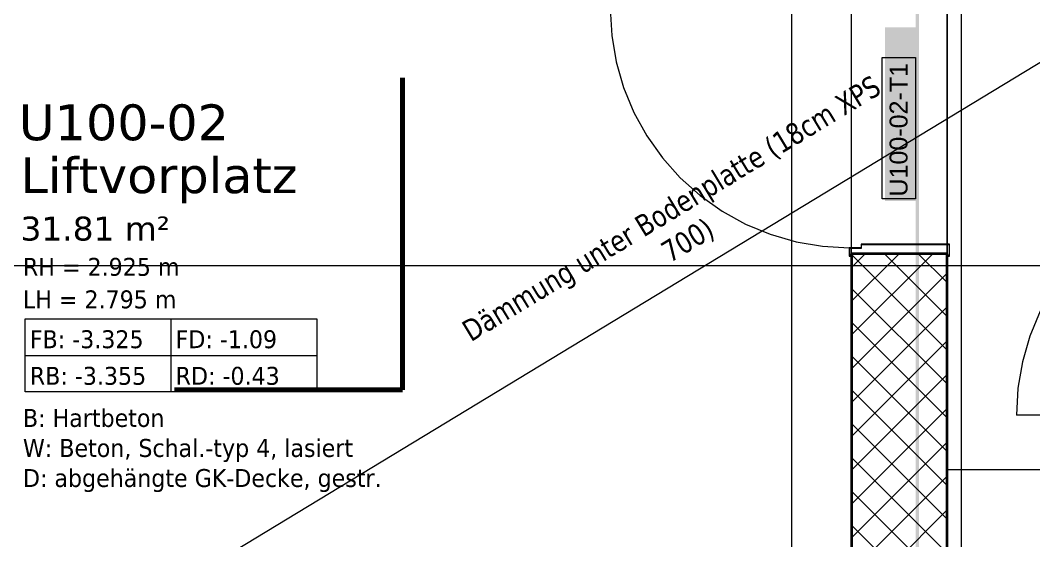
# Model space of a CAD drawing. Extents: x -1132 to 613, y -233 to 616.
# Drawn here: x -616 to -531.2, y 6 to 49.5 of the extents above; entities that cross this region are included whole.
import ezdxf
from ezdxf.lldxf.tags import DXFTag

# ---------------------------------------------------------------- set-up
doc = ezdxf.new("R2010")
doc.units = 0
doc.layers.get('0').update_dxf_attribs({"lineweight": 13})
for name, color, linetype, lineweight in [('A-____-NOTE-TEXT', 7, 'Continuous', 9), ('A-AREA-____-IDEN', 7, 'Continuous', 5), ('A-DETL-GENF-HDLN', 7, '_Verdeckte Linien_', 9), ('A-DOOR-____-IDEN', 7, 'Continuous', 5), ('A-DOOR-____-OTLN', 7, 'Continuous', 9), ('A-DOOR-FRAM-MCUT', 7, 'Continuous', 9), ('A-DOOR-OPNG-OTLN', 7, 'Continuous', 9), ('A-FLOR-____-OTLN', 7, 'Continuous', 9), ('A-FLOR-____-OVHD', 7, 'Strichpunkt - Fein', 9), ('A-WALL-____-MCUT', 7, 'Continuous', 35), ('A-WALL-____-PATT', 7, 'Continuous', 35), ('S-GRID-____-OTLN', 7, 'Continuous', 5)]:
    doc.layers.add(name, color=color, linetype=linetype, lineweight=lineweight)
doc.layers.add('EL01_WAN_Leitung_Potentialausgleich', color=1, linetype='fein_strichliert', lineweight=13, true_color=0xff0000)
doc.layers.add('G-____-____-SYMB', color=7, linetype='Strichpunkt - Weit', lineweight=5, true_color=0x008080)
doc.styles.get("Standard").update_dxf_attribs({"font": 'arial.ttf'})
tags = doc.linetypes.add('_Rasterlinie_', pattern=[0.375, 0.2, -0.05, 0.075, -0.05]).pattern_tags.tags
tags[10:11] = [DXFTag(74, 4), DXFTag(75, 0), DXFTag(340, '0'), DXFTag(46, 1.0), DXFTag(50, 0.0), DXFTag(44, 0.0), DXFTag(45, 0.0)]
tags[8:9] = [DXFTag(74, 4), DXFTag(75, 0), DXFTag(340, '0'), DXFTag(46, 1.0), DXFTag(50, 0.0), DXFTag(44, 0.0), DXFTag(45, 0.0)]
tags[6:7] = [DXFTag(74, 4), DXFTag(75, 0), DXFTag(340, '0'), DXFTag(46, 1.0), DXFTag(50, 0.0), DXFTag(44, 0.0), DXFTag(45, 0.0)]
tags[4:5] = [DXFTag(74, 4), DXFTag(75, 0), DXFTag(340, '0'), DXFTag(46, 1.0), DXFTag(50, 0.0), DXFTag(44, 0.0), DXFTag(45, 0.0)]
tags = doc.linetypes.add('_Schnittlinie_', pattern=[0.3, 0.15, -0.05, 0.05, -0.05]).pattern_tags.tags
tags[10:11] = [DXFTag(74, 4), DXFTag(75, 0), DXFTag(340, '0'), DXFTag(46, 1.0), DXFTag(50, 0.0), DXFTag(44, 0.0), DXFTag(45, 0.0)]
tags[8:9] = [DXFTag(74, 4), DXFTag(75, 0), DXFTag(340, '0'), DXFTag(46, 1.0), DXFTag(50, 0.0), DXFTag(44, 0.0), DXFTag(45, 0.0)]
tags[6:7] = [DXFTag(74, 4), DXFTag(75, 0), DXFTag(340, '0'), DXFTag(46, 1.0), DXFTag(50, 0.0), DXFTag(44, 0.0), DXFTag(45, 0.0)]
tags[4:5] = [DXFTag(74, 4), DXFTag(75, 0), DXFTag(340, '0'), DXFTag(46, 1.0), DXFTag(50, 0.0), DXFTag(44, 0.0), DXFTag(45, 0.0)]
tags = doc.linetypes.add('_Verdeckte Linien_', pattern=[0.15, 0.1, -0.05]).pattern_tags.tags
tags[6:7] = [DXFTag(74, 4), DXFTag(75, 0), DXFTag(340, '0'), DXFTag(46, 1.0), DXFTag(50, 0.0), DXFTag(44, 0.0), DXFTag(45, 0.0)]
tags[4:5] = [DXFTag(74, 4), DXFTag(75, 0), DXFTag(340, '0'), DXFTag(46, 1.0), DXFTag(50, 0.0), DXFTag(44, 0.0), DXFTag(45, 0.0)]
tags = doc.linetypes.add('fein_strichliert', pattern=[4, 1, -2, 1]).pattern_tags.tags
tags[8:9] = [DXFTag(74, 4), DXFTag(75, 0), DXFTag(340, '0'), DXFTag(46, 0.0), DXFTag(50, 0.0), DXFTag(44, 0.0), DXFTag(45, 0.0)]
tags[6:7] = [DXFTag(74, 4), DXFTag(75, 0), DXFTag(340, '0'), DXFTag(46, 0.0), DXFTag(50, 0.0), DXFTag(44, 0.0), DXFTag(45, 0.0)]
tags[4:5] = [DXFTag(74, 4), DXFTag(75, 0), DXFTag(340, '0'), DXFTag(46, 0.0), DXFTag(50, 0.0), DXFTag(44, 0.0), DXFTag(45, 0.0)]
tags = doc.linetypes.add('Grundrissdarstellung Sturz', pattern=[0.25, 0.15, -0.05, 0, -0.05]).pattern_tags.tags
tags[10:11] = [DXFTag(74, 4), DXFTag(75, 0), DXFTag(340, '0'), DXFTag(46, 1.0), DXFTag(50, 0.0), DXFTag(44, 0.0), DXFTag(45, 0.0)]
tags[8:9] = [DXFTag(74, 4), DXFTag(75, 0), DXFTag(340, '0'), DXFTag(46, 1.0), DXFTag(50, 0.0), DXFTag(44, 0.0), DXFTag(45, 0.0)]
tags[6:7] = [DXFTag(74, 4), DXFTag(75, 0), DXFTag(340, '0'), DXFTag(46, 1.0), DXFTag(50, 0.0), DXFTag(44, 0.0), DXFTag(45, 0.0)]
tags[4:5] = [DXFTag(74, 4), DXFTag(75, 0), DXFTag(340, '0'), DXFTag(46, 1.0), DXFTag(50, 0.0), DXFTag(44, 0.0), DXFTag(45, 0.0)]
tags = doc.linetypes.add('Strichpunkt - Fein', pattern=[0.2, 0.1, -0.05, 0, -0.05]).pattern_tags.tags
tags[10:11] = [DXFTag(74, 4), DXFTag(75, 0), DXFTag(340, '0'), DXFTag(46, 1.0), DXFTag(50, 0.0), DXFTag(44, 0.0), DXFTag(45, 0.0)]
tags[8:9] = [DXFTag(74, 4), DXFTag(75, 0), DXFTag(340, '0'), DXFTag(46, 1.0), DXFTag(50, 0.0), DXFTag(44, 0.0), DXFTag(45, 0.0)]
tags[6:7] = [DXFTag(74, 4), DXFTag(75, 0), DXFTag(340, '0'), DXFTag(46, 1.0), DXFTag(50, 0.0), DXFTag(44, 0.0), DXFTag(45, 0.0)]
tags[4:5] = [DXFTag(74, 4), DXFTag(75, 0), DXFTag(340, '0'), DXFTag(46, 1.0), DXFTag(50, 0.0), DXFTag(44, 0.0), DXFTag(45, 0.0)]
tags = doc.linetypes.add('Strichpunkt - Weit', pattern=[0.5, 0.2, -0.15, 0, -0.15]).pattern_tags.tags
tags[10:11] = [DXFTag(74, 4), DXFTag(75, 0), DXFTag(340, '0'), DXFTag(46, 1.0), DXFTag(50, 0.0), DXFTag(44, 0.0), DXFTag(45, 0.0)]
tags[8:9] = [DXFTag(74, 4), DXFTag(75, 0), DXFTag(340, '0'), DXFTag(46, 1.0), DXFTag(50, 0.0), DXFTag(44, 0.0), DXFTag(45, 0.0)]
tags[6:7] = [DXFTag(74, 4), DXFTag(75, 0), DXFTag(340, '0'), DXFTag(46, 1.0), DXFTag(50, 0.0), DXFTag(44, 0.0), DXFTag(45, 0.0)]
tags[4:5] = [DXFTag(74, 4), DXFTag(75, 0), DXFTag(340, '0'), DXFTag(46, 1.0), DXFTag(50, 0.0), DXFTag(44, 0.0), DXFTag(45, 0.0)]

# ---------------------------------------------------------------- blocks, each defined once
blk = doc.blocks.new('Referenz-A0UJ2EK7XE', base_point=(-1124.077, -162.872))
at = {"layer": 'A-AREA-____-IDEN', "color": 0, "linetype": 'Continuous', "ltscale": 0.13}
for p, q in [((-615.579, 24.531), (-591.179, 24.531)), ((-615.579, 18.409), (-615.579, 24.531)), ((-603.379, 24.531), (-603.379, 18.409)), ((-591.179, 24.531), (-591.179, 18.409)), ((-615.579, 21.47), (-591.179, 21.47)), ((-591.179, 18.409), (-615.579, 18.409))]:
    blk.add_line(p, q, dxfattribs=at)
at = {"layer": 'A-DETL-GENF-HDLN', "color": 0, "linetype": '_Verdeckte Linien_', "ltscale": 0.13}
blk.add_line((-373.806, 140.978), (-743.506, -83.022), dxfattribs=at)
at = {"layer": 'A-DOOR-____-IDEN', "color": 0, "linetype": 'Continuous', "ltscale": 0.13}
for p, q in [((-543.842, 34.557), (-543.842, 46.397)), ((-543.842, 46.397), (-541.062, 46.397)), ((-541.062, 46.397), (-541.062, 34.557)), ((-541.062, 34.557), (-543.842, 34.557))]:
    blk.add_line(p, q, dxfattribs=at)
at = {"layer": 'A-DOOR-____-IDEN', "color": 7, "linetype": 'Continuous', "ltscale": 0.13, "true_color": 0xffffff}
for points in [[(-543.599, 34.382), (-540.84, 34.382), (-543.599, 48.921)], [(-540.84, 34.382), (-543.599, 48.921), (-540.84, 48.921)]]:
    blk.add_solid(points, dxfattribs=at)
at = {"layer": 'A-DOOR-____-OTLN', "color": 0, "linetype": 'Grundrissdarstellung Sturz', "ltscale": 0.13}
for p, q in [((-546.406, 29.978), (-546.406, 50.978)), ((-538.406, 29.978), (-538.406, 50.978))]:
    blk.add_line(p, q, dxfattribs=at)
at = {"layer": 'A-DOOR-FRAM-MCUT', "color": 0, "linetype": 'Continuous', "ltscale": 0.13}
for p, q in [((-538.206, 30.778), (-545.606, 30.778)), ((-545.606, 30.778), (-545.606, 30.478)), ((-545.566, 30.438), (-545.566, 30.738)), ((-545.566, 30.738), (-538.246, 30.738)), ((-538.246, 30.738), (-538.246, 29.818)), ((-538.206, 29.778), (-538.206, 30.778)), ((-546.606, 30.478), (-546.606, 29.778)), ((-545.606, 30.478), (-546.606, 30.478)), ((-546.606, 29.778), (-546.406, 29.778)), ((-546.566, 29.818), (-546.566, 30.438)), ((-546.566, 30.438), (-545.566, 30.438)), ((-546.406, 29.818), (-546.566, 29.818)), ((-546.406, 29.778), (-546.406, 29.818)), ((-538.246, 29.818), (-538.406, 29.818)), ((-538.406, 29.818), (-538.406, 29.778)), ((-538.406, 29.778), (-538.206, 29.778))]:
    blk.add_line(p, q, dxfattribs=at)
at = {"layer": 'A-DOOR-OPNG-OTLN', "color": 0, "linetype": 'Continuous', "ltscale": 0.13}
for p, q in [((-566.606, 50.478), (-566.48, 48.239)), ((-566.48, 48.239), (-566.105, 46.028)), ((-566.105, 46.028), (-565.484, 43.873)), ((-565.484, 43.873), (-564.625, 41.801)), ((-564.625, 41.801), (-563.541, 39.838)), ((-563.541, 39.838), (-562.243, 38.008)), ((-562.243, 38.008), (-560.748, 36.336)), ((-560.748, 36.336), (-559.076, 34.842)), ((-559.076, 34.842), (-557.247, 33.544)), ((-557.247, 33.544), (-555.284, 32.459)), ((-555.284, 32.459), (-553.212, 31.601)), ((-553.212, 31.601), (-551.057, 30.98)), ((-551.057, 30.98), (-548.845, 30.604)), ((-548.845, 30.604), (-546.606, 30.478)), ((-530.625, 25.156), (-531.484, 23.084)), ((-531.484, 23.084), (-532.105, 20.929)), ((-532.105, 20.929), (-532.48, 18.718)), ((-532.48, 18.718), (-532.606, 16.478)), ((-512.606, 16.478), (-532.606, 16.478))]:
    blk.add_line(p, q, dxfattribs=at)
at = {"layer": 'A-FLOR-____-OTLN', "color": 0, "linetype": 'Continuous', "ltscale": 0.13}
for p, q in [((-546.406, 30.478), (-546.406, 50.478)), ((-538.406, 50.179), (-538.406, 30.777)), ((-538.406, 30.738), (-538.406, 29.978)), ((-546.406, 29.978), (-546.406, 30.438)), ((-538.406, 11.928), (-512.406, 11.928))]:
    blk.add_line(p, q, dxfattribs=at)
at = {"layer": 'A-FLOR-____-OVHD', "color": 0, "linetype": 'Strichpunkt - Fein', "ltscale": 0.13}
blk.add_line((-537.206, -153.122), (-537.206, 177.778), dxfattribs=at)
at = {"layer": 'A-WALL-____-MCUT', "color": 0, "linetype": 'Continuous', "ltscale": 0.35}
for p, q in [((-538.406, 29.978), (-546.406, 29.978)), ((-546.406, 29.978), (-546.406, 4.978)), ((-538.406, -108.622), (-538.406, 29.978))]:
    blk.add_line(p, q, dxfattribs=at)
at = {"layer": 'A-WALL-____-PATT', "color": 0, "linetype": 'Continuous', "lineweight": 9, "ltscale": 0.13}
for p, q in [((-546.406, 28.833), (-545.26, 29.978)), ((-546.406, 26.004), (-542.432, 29.978)), ((-546.406, 23.176), (-539.604, 29.978)), ((-538.406, 21.904), (-546.406, 29.904)), ((-538.406, 24.733), (-543.652, 29.978)), ((-538.406, 27.561), (-540.823, 29.978)), ((-546.406, 20.347), (-538.406, 28.347)), ((-538.406, 19.076), (-546.406, 27.076)), ((-546.406, 17.519), (-538.406, 25.519)), ((-538.406, 16.247), (-546.406, 24.247)), ((-546.406, 14.69), (-538.406, 22.69)), ((-538.406, 13.419), (-546.406, 21.419)), ((-546.406, 11.862), (-538.406, 19.862)), ((-538.406, 10.591), (-546.406, 18.591)), ((-546.406, 9.034), (-538.406, 17.034)), ((-538.406, 7.762), (-546.406, 15.762)), ((-546.406, 6.205), (-538.406, 14.205)), ((-538.406, 4.934), (-546.406, 12.934)), ((-546.406, 3.377), (-538.406, 11.377)), ((-538.406, 2.105), (-546.406, 10.105)), ((-546.406, 0.548), (-538.406, 8.548)), ((-538.406, -0.723), (-546.406, 7.277))]:
    blk.add_line(p, q, dxfattribs=at)
at = {"layer": 'G-____-____-SYMB', "color": 0, "linetype": '_Schnittlinie_', "lineweight": 70, "ltscale": 0.7}
for p, q in [((-584.006, 18.577), (-584.006, 44.694)), ((-603.092, 18.577), (-584.006, 18.577))]:
    blk.add_line(p, q, dxfattribs=at)
at = {"layer": 'S-GRID-____-OTLN', "color": 0, "linetype": '_Rasterlinie_', "ltscale": 0.13}
for p, q in [((-551.406, -159.103), (-551.406, 585.978)), ((-1115.804, 28.978), (95.185, 28.978))]:
    blk.add_line(p, q, dxfattribs=at)
at = {"layer": 'A-____-NOTE-TEXT', "color": 0, "linetype": 'Continuous', "lineweight": 5, "ltscale": 0.13, "char_height": 1.8, "attachment_point": 1, "rotation": 31.21153}
for s, insert in [('{\\W0.8;\\fVerdana;Dämmung unter Bodenplatte (18cm XPS}', (-579.203, 24.105)), ('{\\W0.8;\\fVerdana;700)}', (-562.545, 30.718))]:
    blk.add_mtext(s, dxfattribs=dict(at, insert=insert))
at = {"layer": 'A-AREA-____-IDEN', "color": 0, "linetype": 'Continuous', "ltscale": 0.13, "attachment_point": 1}
for s, insert, char_height in [('{\\fVerdana;U100-02}', (-616.115, 42.472), 3), ('{\\fVerdana;Liftvorplatz}', (-615.972, 38.048), 3), ('{\\fVerdana;31.81 m²}', (-615.963, 33.079), 2), ('{\\W0.9;\\fVerdana;RH = 2.925 m}', (-615.765, 29.629), 1.5), ('{\\W0.9;\\fVerdana;LH = 2.795 m}', (-615.765, 26.908), 1.5), ('{\\W0.9;\\fVerdana;FB: -3.325}', (-615.188, 23.572), 1.5), ('{\\W0.9;\\fVerdana;FD: -1.09}', (-602.988, 23.572), 1.5), ('{\\W0.9;\\fVerdana;RB: -3.355}', (-615.188, 20.511), 1.5), ('{\\W0.9;\\fVerdana;RD: -0.43}', (-602.988, 20.511), 1.5), ('{\\W0.9;\\fVerdana;B: Hartbeton}', (-615.765, 16.986), 1.5), ('{\\W0.9;\\fVerdana;W: Beton, Schal.-typ 4, lasiert}', (-615.765, 14.473), 1.5), ('{\\W0.9;\\fVerdana;D: abgehängte GK-Decke, gestr.}', (-615.765, 11.959), 1.5)]:
    blk.add_mtext(s, dxfattribs=dict(at, insert=insert, char_height=char_height))
at = {"layer": 'A-DOOR-____-IDEN', "color": 0, "linetype": 'Continuous', "ltscale": 0.13, "insert": (-543.224, 34.757), "char_height": 1.5, "attachment_point": 1, "rotation": 90}
blk.add_mtext('{\\fArial;U100-02-T1}', dxfattribs=at)
blk = doc.blocks.new('Polylinie-A0UJ2EPNXE', base_point=(-541.054, -463.872))
at = {"color": 0, "linetype": 'ByBlock', "lineweight": -2, "ltscale": 0.13}
for points in [[(-541.054, -159.103), (-540.754, -159.103), (-541.054, 219.329)], [(-540.754, -159.103), (-541.054, 219.329), (-540.754, 219.329)]]:
    blk.add_solid(points, dxfattribs=at)

msp = doc.modelspace()

# ---------------------------------------------------------------- block references
at = {"color": 9, "lineweight": 25, "ltscale": 0.25, "true_color": 0xc0c0c0}
msp.add_blockref('Referenz-A0UJ2EK7XE', (-1124.077, -162.872), dxfattribs=at)
at = {"layer": 'EL01_WAN_Leitung_Potentialausgleich', "linetype": 'ByBlock', "ltscale": 0.13}
msp.add_blockref('Polylinie-A0UJ2EPNXE', (-541.054, -463.872), dxfattribs=at)

doc.saveas('drawing.dxf')
